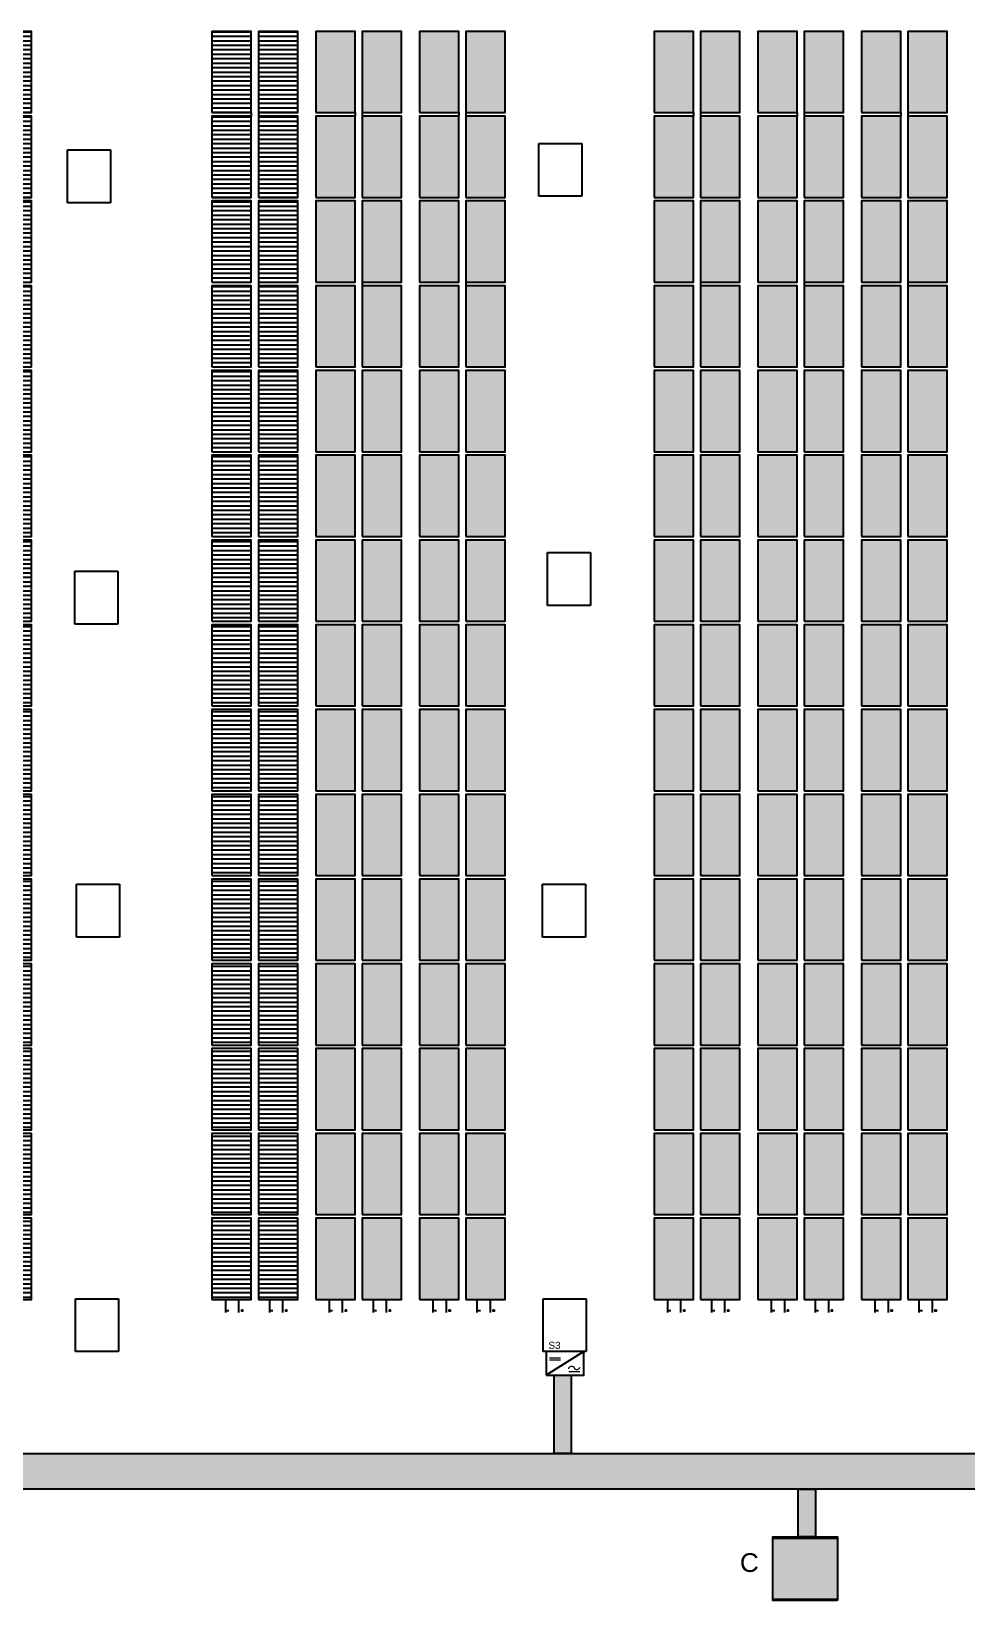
# Model space of a CAD drawing. Header units: inches. Extents: x 38 to 634, y 49 to 167.
# Drawn here: x 359.46 to 385.61, y 98.39 to 142.26 of the extents above; entities that cross this region are included whole.
import ezdxf

# ---------------------------------------------------------------- set-up
doc = ezdxf.new("R2010")
doc.units = ezdxf.units.IN
doc.header["$MEASUREMENT"] = 0
doc.layers.add('PDF2_Geometry', color=7, linetype='Continuous', true_color=0x2676ba)
doc.styles.get("Standard").update_dxf_attribs({"font": 'arial.ttf'})

msp = doc.modelspace()

# ---------------------------------------------------------------- hatches: boundary and pattern name
h = msp.add_hatch()
h.set_pattern_fill('LINE', color=2)
h.paths.add_polyline_path([(359.464, 142.261), (358.364, 142.261), (358.364, 139.991), (359.464, 139.991)])
h.paths.add_polyline_path([(359.464, 139.891), (358.364, 139.891), (358.364, 137.621), (359.464, 137.621)])
h.paths.add_polyline_path([(359.464, 137.521), (358.364, 137.521), (358.364, 135.251), (359.464, 135.251)])
h.paths.add_polyline_path([(359.464, 135.151), (358.364, 135.151), (358.364, 132.881), (359.464, 132.881)])
h.paths.add_polyline_path([(359.464, 132.781), (358.364, 132.781), (358.364, 130.511), (359.464, 130.511)])
h.paths.add_polyline_path([(359.464, 130.411), (358.364, 130.411), (358.364, 128.141), (359.464, 128.141)])
h.paths.add_polyline_path([(359.464, 128.041), (358.364, 128.041), (358.364, 125.771), (359.464, 125.771)])
h.paths.add_polyline_path([(359.464, 125.671), (358.364, 125.671), (358.364, 123.401), (359.464, 123.401)])
h.paths.add_polyline_path([(359.464, 123.301), (358.364, 123.301), (358.364, 121.031), (359.464, 121.031)])
h.paths.add_polyline_path([(359.464, 120.931), (358.364, 120.931), (358.364, 118.661), (359.464, 118.661)])
h.paths.add_polyline_path([(359.464, 118.561), (358.364, 118.561), (358.364, 116.291), (359.464, 116.291)])
h.paths.add_polyline_path([(359.464, 116.191), (358.364, 116.191), (358.364, 113.921), (359.464, 113.921)])
h.paths.add_polyline_path([(359.464, 113.821), (358.364, 113.821), (358.364, 111.551), (359.464, 111.551)])
h.paths.add_polyline_path([(359.464, 111.451), (358.364, 111.451), (358.364, 109.181), (359.464, 109.181)])
h.paths.add_polyline_path([(359.464, 109.081), (358.364, 109.081), (358.364, 106.811), (359.464, 106.811)])
at = {"true_color": 0xa953a0}
h = msp.add_hatch(dxfattribs=at)
h.set_pattern_fill('LINE', color=215)
h.paths.add_polyline_path([(365.613, 142.261), (364.513, 142.261), (364.513, 139.991), (365.613, 139.991)])
h.paths.add_polyline_path([(365.613, 139.891), (364.513, 139.891), (364.513, 137.621), (365.613, 137.621)])
h.paths.add_polyline_path([(365.613, 137.521), (364.513, 137.521), (364.513, 135.251), (365.613, 135.251)])
h.paths.add_polyline_path([(365.613, 135.151), (364.513, 135.151), (364.513, 132.881), (365.613, 132.881)])
h.paths.add_polyline_path([(365.613, 132.781), (364.513, 132.781), (364.513, 130.511), (365.613, 130.511)])
h.paths.add_polyline_path([(365.613, 130.411), (364.513, 130.411), (364.513, 128.141), (365.613, 128.141)])
h.paths.add_polyline_path([(365.613, 128.041), (364.513, 128.041), (364.513, 125.771), (365.613, 125.771)])
h.paths.add_polyline_path([(365.613, 125.671), (364.513, 125.671), (364.513, 123.401), (365.613, 123.401)])
h.paths.add_polyline_path([(365.613, 123.301), (364.513, 123.301), (364.513, 121.031), (365.613, 121.031)])
h.paths.add_polyline_path([(365.613, 120.931), (364.513, 120.931), (364.513, 118.661), (365.613, 118.661)])
h.paths.add_polyline_path([(365.613, 118.561), (364.513, 118.561), (364.513, 116.291), (365.613, 116.291)])
h.paths.add_polyline_path([(365.613, 116.191), (364.513, 116.191), (364.513, 113.921), (365.613, 113.921)])
h.paths.add_polyline_path([(365.613, 113.821), (364.513, 113.821), (364.513, 111.551), (365.613, 111.551)])
h.paths.add_polyline_path([(365.613, 111.451), (364.513, 111.451), (364.513, 109.181), (365.613, 109.181)])
h.paths.add_polyline_path([(365.613, 109.081), (364.513, 109.081), (364.513, 106.811), (365.613, 106.811)])
at = {"true_color": 0xf26722}
h = msp.add_hatch(dxfattribs=at)
h.set_pattern_fill('LINE', color=30)
h.paths.add_polyline_path([(366.913, 142.261), (365.813, 142.261), (365.813, 139.991), (366.913, 139.991)])
h.paths.add_polyline_path([(366.913, 139.891), (365.813, 139.891), (365.813, 137.621), (366.913, 137.621)])
h.paths.add_polyline_path([(366.913, 137.521), (365.813, 137.521), (365.813, 135.251), (366.913, 135.251)])
h.paths.add_polyline_path([(366.913, 135.151), (365.813, 135.151), (365.813, 132.881), (366.913, 132.881)])
h.paths.add_polyline_path([(366.913, 132.781), (365.813, 132.781), (365.813, 130.511), (366.913, 130.511)])
h.paths.add_polyline_path([(366.913, 130.411), (365.813, 130.411), (365.813, 128.141), (366.913, 128.141)])
h.paths.add_polyline_path([(366.913, 128.041), (365.813, 128.041), (365.813, 125.771), (366.913, 125.771)])
h.paths.add_polyline_path([(366.913, 125.671), (365.813, 125.671), (365.813, 123.401), (366.913, 123.401)])
h.paths.add_polyline_path([(366.913, 123.301), (365.813, 123.301), (365.813, 121.031), (366.913, 121.031)])
h.paths.add_polyline_path([(366.913, 120.931), (365.813, 120.931), (365.813, 118.661), (366.913, 118.661)])
h.paths.add_polyline_path([(366.913, 118.561), (365.813, 118.561), (365.813, 116.291), (366.913, 116.291)])
h.paths.add_polyline_path([(366.913, 116.191), (365.813, 116.191), (365.813, 113.921), (366.913, 113.921)])
h.paths.add_polyline_path([(366.913, 113.821), (365.813, 113.821), (365.813, 111.551), (366.913, 111.551)])
h.paths.add_polyline_path([(366.913, 111.451), (365.813, 111.451), (365.813, 109.181), (366.913, 109.181)])
h.paths.add_polyline_path([(366.913, 109.081), (365.813, 109.081), (365.813, 106.811), (366.913, 106.811)])
at = {"true_color": 0x997378}
h = msp.add_hatch(dxfattribs=at)
h.set_pattern_fill('INSUL', color=8)
h.paths.add_polyline_path([(368.513, 142.261), (367.413, 142.261), (367.413, 139.991), (368.513, 139.991)])
h.paths.add_polyline_path([(368.513, 139.891), (367.413, 139.891), (367.413, 137.621), (368.513, 137.621)])
h.paths.add_polyline_path([(368.513, 137.521), (367.413, 137.521), (367.413, 135.251), (368.513, 135.251)])
h.paths.add_polyline_path([(368.513, 135.151), (367.413, 135.151), (367.413, 132.881), (368.513, 132.881)])
h.paths.add_polyline_path([(368.513, 132.781), (367.413, 132.781), (367.413, 130.511), (368.513, 130.511)])
h.paths.add_polyline_path([(368.513, 130.411), (367.413, 130.411), (367.413, 128.141), (368.513, 128.141)])
h.paths.add_polyline_path([(368.513, 128.041), (367.413, 128.041), (367.413, 125.771), (368.513, 125.771)])
h.paths.add_polyline_path([(368.513, 125.671), (367.413, 125.671), (367.413, 123.401), (368.513, 123.401)])
h.paths.add_polyline_path([(368.513, 123.301), (367.413, 123.301), (367.413, 121.031), (368.513, 121.031)])
h.paths.add_polyline_path([(368.513, 120.931), (367.413, 120.931), (367.413, 118.661), (368.513, 118.661)])
h.paths.add_polyline_path([(368.513, 118.561), (367.413, 118.561), (367.413, 116.291), (368.513, 116.291)])
h.paths.add_polyline_path([(368.513, 116.191), (367.413, 116.191), (367.413, 113.921), (368.513, 113.921)])
h.paths.add_polyline_path([(368.513, 113.821), (367.413, 113.821), (367.413, 111.551), (368.513, 111.551)])
h.paths.add_polyline_path([(368.513, 111.451), (367.413, 111.451), (367.413, 109.181), (368.513, 109.181)])
h.paths.add_polyline_path([(368.513, 109.081), (367.413, 109.081), (367.413, 106.811), (368.513, 106.811)])
at = {"true_color": 0x95274d}
h = msp.add_hatch(dxfattribs=at)
h.set_pattern_fill('INSUL', color=247)
h.paths.add_polyline_path([(369.813, 142.261), (368.713, 142.261), (368.713, 139.991), (369.813, 139.991)])
h.paths.add_polyline_path([(369.813, 139.891), (368.713, 139.891), (368.713, 137.621), (369.813, 137.621)])
h.paths.add_polyline_path([(369.813, 137.521), (368.713, 137.521), (368.713, 135.251), (369.813, 135.251)])
h.paths.add_polyline_path([(369.813, 135.151), (368.713, 135.151), (368.713, 132.881), (369.813, 132.881)])
h.paths.add_polyline_path([(369.813, 132.781), (368.713, 132.781), (368.713, 130.511), (369.813, 130.511)])
h.paths.add_polyline_path([(369.813, 130.411), (368.713, 130.411), (368.713, 128.141), (369.813, 128.141)])
h.paths.add_polyline_path([(369.813, 128.041), (368.713, 128.041), (368.713, 125.771), (369.813, 125.771)])
h.paths.add_polyline_path([(369.813, 125.671), (368.713, 125.671), (368.713, 123.401), (369.813, 123.401)])
h.paths.add_polyline_path([(369.813, 123.301), (368.713, 123.301), (368.713, 121.031), (369.813, 121.031)])
h.paths.add_polyline_path([(369.813, 120.931), (368.713, 120.931), (368.713, 118.661), (369.813, 118.661)])
h.paths.add_polyline_path([(369.813, 118.561), (368.713, 118.561), (368.713, 116.291), (369.813, 116.291)])
h.paths.add_polyline_path([(369.813, 116.191), (368.713, 116.191), (368.713, 113.921), (369.813, 113.921)])
h.paths.add_polyline_path([(369.813, 113.821), (368.713, 113.821), (368.713, 111.551), (369.813, 111.551)])
h.paths.add_polyline_path([(369.813, 111.451), (368.713, 111.451), (368.713, 109.181), (369.813, 109.181)])
h.paths.add_polyline_path([(369.813, 109.081), (368.713, 109.081), (368.713, 106.811), (369.813, 106.811)])
at = {"true_color": 0xe7d2df}
h = msp.add_hatch(dxfattribs=at)
h.set_pattern_fill('INSUL', color=254)
h.paths.add_polyline_path([(371.413, 142.261), (370.313, 142.261), (370.313, 139.991), (371.413, 139.991)])
h.paths.add_polyline_path([(371.413, 139.891), (370.313, 139.891), (370.313, 137.621), (371.413, 137.621)])
h.paths.add_polyline_path([(371.413, 137.521), (370.313, 137.521), (370.313, 135.251), (371.413, 135.251)])
h.paths.add_polyline_path([(371.413, 135.151), (370.313, 135.151), (370.313, 132.881), (371.413, 132.881)])
h.paths.add_polyline_path([(371.413, 132.781), (370.313, 132.781), (370.313, 130.511), (371.413, 130.511)])
h.paths.add_polyline_path([(371.413, 130.411), (370.313, 130.411), (370.313, 128.141), (371.413, 128.141)])
h.paths.add_polyline_path([(371.413, 128.041), (370.313, 128.041), (370.313, 125.771), (371.413, 125.771)])
h.paths.add_polyline_path([(371.413, 125.671), (370.313, 125.671), (370.313, 123.401), (371.413, 123.401)])
h.paths.add_polyline_path([(371.413, 123.301), (370.313, 123.301), (370.313, 121.031), (371.413, 121.031)])
h.paths.add_polyline_path([(371.413, 120.931), (370.313, 120.931), (370.313, 118.661), (371.413, 118.661)])
h.paths.add_polyline_path([(371.413, 118.561), (370.313, 118.561), (370.313, 116.291), (371.413, 116.291)])
h.paths.add_polyline_path([(371.413, 116.191), (370.313, 116.191), (370.313, 113.921), (371.413, 113.921)])
h.paths.add_polyline_path([(371.413, 113.821), (370.313, 113.821), (370.313, 111.551), (371.413, 111.551)])
h.paths.add_polyline_path([(371.413, 111.451), (370.313, 111.451), (370.313, 109.181), (371.413, 109.181)])
h.paths.add_polyline_path([(371.413, 109.081), (370.313, 109.081), (370.313, 106.811), (371.413, 106.811)])
at = {"true_color": 0x854893}
h = msp.add_hatch(dxfattribs=at)
h.set_pattern_fill('INSUL', color=205)
h.paths.add_polyline_path([(372.713, 142.261), (371.613, 142.261), (371.613, 139.991), (372.713, 139.991)])
h.paths.add_polyline_path([(372.713, 139.891), (371.613, 139.891), (371.613, 137.621), (372.713, 137.621)])
h.paths.add_polyline_path([(372.713, 137.521), (371.613, 137.521), (371.613, 135.251), (372.713, 135.251)])
h.paths.add_polyline_path([(372.713, 135.151), (371.613, 135.151), (371.613, 132.881), (372.713, 132.881)])
h.paths.add_polyline_path([(372.713, 132.781), (371.613, 132.781), (371.613, 130.511), (372.713, 130.511)])
h.paths.add_polyline_path([(372.713, 130.411), (371.613, 130.411), (371.613, 128.141), (372.713, 128.141)])
h.paths.add_polyline_path([(372.713, 128.041), (371.613, 128.041), (371.613, 125.771), (372.713, 125.771)])
h.paths.add_polyline_path([(372.713, 125.671), (371.613, 125.671), (371.613, 123.401), (372.713, 123.401)])
h.paths.add_polyline_path([(372.713, 123.301), (371.613, 123.301), (371.613, 121.031), (372.713, 121.031)])
h.paths.add_polyline_path([(372.713, 120.931), (371.613, 120.931), (371.613, 118.661), (372.713, 118.661)])
h.paths.add_polyline_path([(372.713, 118.561), (371.613, 118.561), (371.613, 116.291), (372.713, 116.291)])
h.paths.add_polyline_path([(372.713, 116.191), (371.613, 116.191), (371.613, 113.921), (372.713, 113.921)])
h.paths.add_polyline_path([(372.713, 113.821), (371.613, 113.821), (371.613, 111.551), (372.713, 111.551)])
h.paths.add_polyline_path([(372.713, 111.451), (371.613, 111.451), (371.613, 109.181), (372.713, 109.181)])
h.paths.add_polyline_path([(372.713, 109.081), (371.613, 109.081), (371.613, 106.811), (372.713, 106.811)])
at = {"true_color": 0x22346e}
h = msp.add_hatch(dxfattribs=at)
h.set_pattern_fill('INSUL', color=159)
h.paths.add_polyline_path([(377.971, 142.261), (376.871, 142.261), (376.871, 139.991), (377.971, 139.991)])
h.paths.add_polyline_path([(377.971, 139.891), (376.871, 139.891), (376.871, 137.621), (377.971, 137.621)])
h.paths.add_polyline_path([(377.971, 137.521), (376.871, 137.521), (376.871, 135.251), (377.971, 135.251)])
h.paths.add_polyline_path([(377.971, 135.151), (376.871, 135.151), (376.871, 132.881), (377.971, 132.881)])
h.paths.add_polyline_path([(377.971, 132.781), (376.871, 132.781), (376.871, 130.511), (377.971, 130.511)])
h.paths.add_polyline_path([(377.971, 130.411), (376.871, 130.411), (376.871, 128.141), (377.971, 128.141)])
h.paths.add_polyline_path([(377.971, 128.041), (376.871, 128.041), (376.871, 125.771), (377.971, 125.771)])
h.paths.add_polyline_path([(377.971, 125.671), (376.871, 125.671), (376.871, 123.401), (377.971, 123.401)])
h.paths.add_polyline_path([(377.971, 123.301), (376.871, 123.301), (376.871, 121.031), (377.971, 121.031)])
h.paths.add_polyline_path([(377.971, 120.931), (376.871, 120.931), (376.871, 118.661), (377.971, 118.661)])
h.paths.add_polyline_path([(377.971, 118.561), (376.871, 118.561), (376.871, 116.291), (377.971, 116.291)])
h.paths.add_polyline_path([(377.971, 116.191), (376.871, 116.191), (376.871, 113.921), (377.971, 113.921)])
h.paths.add_polyline_path([(377.971, 113.821), (376.871, 113.821), (376.871, 111.551), (377.971, 111.551)])
h.paths.add_polyline_path([(377.971, 111.451), (376.871, 111.451), (376.871, 109.181), (377.971, 109.181)])
h.paths.add_polyline_path([(377.971, 109.081), (376.871, 109.081), (376.871, 106.811), (377.971, 106.811)])
h = msp.add_hatch()
h.set_pattern_fill('INSUL', color=4)
h.paths.add_polyline_path([(379.271, 142.261), (378.171, 142.261), (378.171, 139.991), (379.271, 139.991)])
h.paths.add_polyline_path([(379.271, 139.891), (378.171, 139.891), (378.171, 137.621), (379.271, 137.621)])
h.paths.add_polyline_path([(379.271, 137.521), (378.171, 137.521), (378.171, 135.251), (379.271, 135.251)])
h.paths.add_polyline_path([(379.271, 132.781), (378.171, 132.781), (378.171, 130.511), (379.271, 130.511)])
h.paths.add_polyline_path([(379.271, 135.151), (378.171, 135.151), (378.171, 132.881), (379.271, 132.881)])
h.paths.add_polyline_path([(379.271, 130.411), (378.171, 130.411), (378.171, 128.141), (379.271, 128.141)])
h.paths.add_polyline_path([(379.271, 128.041), (378.171, 128.041), (378.171, 125.771), (379.271, 125.771)])
h.paths.add_polyline_path([(379.271, 125.671), (378.171, 125.671), (378.171, 123.401), (379.271, 123.401)])
h.paths.add_polyline_path([(379.271, 123.301), (378.171, 123.301), (378.171, 121.031), (379.271, 121.031)])
h.paths.add_polyline_path([(379.271, 120.931), (378.171, 120.931), (378.171, 118.661), (379.271, 118.661)])
h.paths.add_polyline_path([(379.271, 118.561), (378.171, 118.561), (378.171, 116.291), (379.271, 116.291)])
h.paths.add_polyline_path([(379.271, 116.191), (378.171, 116.191), (378.171, 113.921), (379.271, 113.921)])
h.paths.add_polyline_path([(379.271, 113.821), (378.171, 113.821), (378.171, 111.551), (379.271, 111.551)])
h.paths.add_polyline_path([(379.271, 111.451), (378.171, 111.451), (378.171, 109.181), (379.271, 109.181)])
h.paths.add_polyline_path([(379.271, 109.081), (378.171, 109.081), (378.171, 106.811), (379.271, 106.811)])
at = {"true_color": 0x3fa294}
h = msp.add_hatch(dxfattribs=at)
h.set_pattern_fill('INSUL', color=135)
h.paths.add_polyline_path([(380.871, 142.261), (379.771, 142.261), (379.771, 139.991), (380.871, 139.991)])
h.paths.add_polyline_path([(380.871, 139.891), (379.771, 139.891), (379.771, 137.621), (380.871, 137.621)])
h.paths.add_polyline_path([(380.871, 137.521), (379.771, 137.521), (379.771, 135.251), (380.871, 135.251)])
h.paths.add_polyline_path([(380.871, 135.151), (379.771, 135.151), (379.771, 132.881), (380.871, 132.881)])
h.paths.add_polyline_path([(380.871, 132.781), (379.771, 132.781), (379.771, 130.511), (380.871, 130.511)])
h.paths.add_polyline_path([(380.871, 130.411), (379.771, 130.411), (379.771, 128.141), (380.871, 128.141)])
h.paths.add_polyline_path([(380.871, 128.041), (379.771, 128.041), (379.771, 125.771), (380.871, 125.771)])
h.paths.add_polyline_path([(380.871, 125.671), (379.771, 125.671), (379.771, 123.401), (380.871, 123.401)])
h.paths.add_polyline_path([(380.871, 123.301), (379.771, 123.301), (379.771, 121.031), (380.871, 121.031)])
h.paths.add_polyline_path([(380.871, 120.931), (379.771, 120.931), (379.771, 118.661), (380.871, 118.661)])
h.paths.add_polyline_path([(380.871, 118.561), (379.771, 118.561), (379.771, 116.291), (380.871, 116.291)])
h.paths.add_polyline_path([(380.871, 116.191), (379.771, 116.191), (379.771, 113.921), (380.871, 113.921)])
h.paths.add_polyline_path([(380.871, 113.821), (379.771, 113.821), (379.771, 111.551), (380.871, 111.551)])
h.paths.add_polyline_path([(380.871, 111.451), (379.771, 111.451), (379.771, 109.181), (380.871, 109.181)])
h.paths.add_polyline_path([(380.871, 109.081), (379.771, 109.081), (379.771, 106.811), (380.871, 106.811)])
at = {"true_color": 0x16666f}
h = msp.add_hatch(dxfattribs=at)
h.set_pattern_fill('INSUL', color=146)
h.paths.add_polyline_path([(382.171, 142.261), (381.071, 142.261), (381.071, 139.991), (382.171, 139.991)])
h.paths.add_polyline_path([(382.171, 139.891), (381.071, 139.891), (381.071, 137.621), (382.171, 137.621)])
h.paths.add_polyline_path([(382.171, 137.521), (381.071, 137.521), (381.071, 135.251), (382.171, 135.251)])
h.paths.add_polyline_path([(382.171, 135.151), (381.071, 135.151), (381.071, 132.881), (382.171, 132.881)])
h.paths.add_polyline_path([(382.171, 132.781), (381.071, 132.781), (381.071, 130.511), (382.171, 130.511)])
h.paths.add_polyline_path([(382.171, 130.411), (381.071, 130.411), (381.071, 128.141), (382.171, 128.141)])
h.paths.add_polyline_path([(382.171, 128.041), (381.071, 128.041), (381.071, 125.771), (382.171, 125.771)])
h.paths.add_polyline_path([(382.171, 125.671), (381.071, 125.671), (381.071, 123.401), (382.171, 123.401)])
h.paths.add_polyline_path([(382.171, 123.301), (381.071, 123.301), (381.071, 121.031), (382.171, 121.031)])
h.paths.add_polyline_path([(382.171, 120.931), (381.071, 120.931), (381.071, 118.661), (382.171, 118.661)])
h.paths.add_polyline_path([(382.171, 118.561), (381.071, 118.561), (381.071, 116.291), (382.171, 116.291)])
h.paths.add_polyline_path([(382.171, 116.191), (381.071, 116.191), (381.071, 113.921), (382.171, 113.921)])
h.paths.add_polyline_path([(382.171, 113.821), (381.071, 113.821), (381.071, 111.551), (382.171, 111.551)])
h.paths.add_polyline_path([(382.171, 111.451), (381.071, 111.451), (381.071, 109.181), (382.171, 109.181)])
h.paths.add_polyline_path([(382.171, 109.081), (381.071, 109.081), (381.071, 106.811), (382.171, 106.811)])
at = {"true_color": 0xe4e597}
h = msp.add_hatch(dxfattribs=at)
h.set_pattern_fill('INSUL', color=61)
h.paths.add_polyline_path([(383.771, 142.261), (382.671, 142.261), (382.671, 139.991), (383.771, 139.991)])
h.paths.add_polyline_path([(383.771, 139.891), (382.671, 139.891), (382.671, 137.621), (383.771, 137.621)])
h.paths.add_polyline_path([(383.771, 137.521), (382.671, 137.521), (382.671, 135.251), (383.771, 135.251)])
h.paths.add_polyline_path([(383.771, 135.151), (382.671, 135.151), (382.671, 132.881), (383.771, 132.881)])
h.paths.add_polyline_path([(383.771, 132.781), (382.671, 132.781), (382.671, 130.511), (383.771, 130.511)])
h.paths.add_polyline_path([(383.771, 130.411), (382.671, 130.411), (382.671, 128.141), (383.771, 128.141)])
h.paths.add_polyline_path([(383.771, 128.041), (382.671, 128.041), (382.671, 125.771), (383.771, 125.771)])
h.paths.add_polyline_path([(383.771, 125.671), (382.671, 125.671), (382.671, 123.401), (383.771, 123.401)])
h.paths.add_polyline_path([(383.771, 123.301), (382.671, 123.301), (382.671, 121.031), (383.771, 121.031)])
h.paths.add_polyline_path([(383.771, 120.931), (382.671, 120.931), (382.671, 118.661), (383.771, 118.661)])
h.paths.add_polyline_path([(383.771, 118.561), (382.671, 118.561), (382.671, 116.291), (383.771, 116.291)])
h.paths.add_polyline_path([(383.771, 116.191), (382.671, 116.191), (382.671, 113.921), (383.771, 113.921)])
h.paths.add_polyline_path([(383.771, 113.821), (382.671, 113.821), (382.671, 111.551), (383.771, 111.551)])
h.paths.add_polyline_path([(383.771, 111.451), (382.671, 111.451), (382.671, 109.181), (383.771, 109.181)])
h.paths.add_polyline_path([(383.771, 109.081), (382.671, 109.081), (382.671, 106.811), (383.771, 106.811)])
at = {"true_color": 0xd0d741}
h = msp.add_hatch(dxfattribs=at)
h.set_pattern_fill('INSUL', color=53)
h.paths.add_polyline_path([(385.071, 142.261), (383.971, 142.261), (383.971, 139.991), (385.071, 139.991)])
h.paths.add_polyline_path([(385.071, 139.891), (383.971, 139.891), (383.971, 137.621), (385.071, 137.621)])
h.paths.add_polyline_path([(385.071, 137.521), (383.971, 137.521), (383.971, 135.251), (385.071, 135.251)])
h.paths.add_polyline_path([(385.071, 135.151), (383.971, 135.151), (383.971, 132.881), (385.071, 132.881)])
h.paths.add_polyline_path([(385.071, 132.781), (383.971, 132.781), (383.971, 130.511), (385.071, 130.511)])
h.paths.add_polyline_path([(385.071, 130.411), (383.971, 130.411), (383.971, 128.141), (385.071, 128.141)])
h.paths.add_polyline_path([(385.071, 128.041), (383.971, 128.041), (383.971, 125.771), (385.071, 125.771)])
h.paths.add_polyline_path([(385.071, 125.671), (383.971, 125.671), (383.971, 123.401), (385.071, 123.401)])
h.paths.add_polyline_path([(385.071, 123.301), (383.971, 123.301), (383.971, 121.031), (385.071, 121.031)])
h.paths.add_polyline_path([(385.071, 120.931), (383.971, 120.931), (383.971, 118.661), (385.071, 118.661)])
h.paths.add_polyline_path([(385.071, 118.561), (383.971, 118.561), (383.971, 116.291), (385.071, 116.291)])
h.paths.add_polyline_path([(385.071, 116.191), (383.971, 116.191), (383.971, 113.921), (385.071, 113.921)])
h.paths.add_polyline_path([(385.071, 113.821), (383.971, 113.821), (383.971, 111.551), (385.071, 111.551)])
h.paths.add_polyline_path([(385.071, 111.451), (383.971, 111.451), (383.971, 109.181), (385.071, 109.181)])
h.paths.add_polyline_path([(385.071, 109.081), (383.971, 109.081), (383.971, 106.811), (385.071, 106.811)])
h = msp.add_hatch(color=8)
h.dxf.hatch_style = 1
h.paths.add_polyline_path([(374.559, 104.69), (374.079, 104.69), (374.079, 102.499), (374.559, 102.499)])
h = msp.add_hatch(color=8)
h.dxf.hatch_style = 1
h.paths.add_polyline_path([(296.536, 102.393), (261.122, 102.333), (261.122, 101.342), (296.536, 101.402)])
h.paths.add_polyline_path([(445.535, 102.499), (299.139, 102.499), (299.139, 101.508), (445.535, 101.508)])
h = msp.add_hatch(color=8)
h.dxf.hatch_style = 1
h.paths.add_polyline_path([(380.902, 100.172), (381.381, 100.172), (381.381, 101.536), (380.902, 101.536)])
h = msp.add_hatch(color=1)
h.dxf.hatch_style = 1
h.paths.add_polyline_path([(380.902, 100.138), (381.381, 100.138), (381.381, 101.502), (380.902, 101.502)])
h = msp.add_hatch(color=1)
h.dxf.hatch_style = 1
h.paths.add_polyline_path([(380.191, 100.171), (380.191, 98.424), (382.003, 98.424), (382.003, 100.171)])
h = msp.add_hatch(color=3)
h.dxf.hatch_style = 1
h.paths.add_polyline_path([(380.191, 100.137), (380.191, 98.39), (382.003, 98.39), (382.003, 100.137)])

# ---------------------------------------------------------------- linework, layer by layer
for p, q in [((365.613, 139.991), (365.613, 139.891)), ((365.813, 139.991), (365.813, 139.891)), ((368.513, 139.991), (368.513, 139.891)), ((368.713, 139.991), (368.713, 139.891)), ((371.413, 139.991), (371.413, 139.891)), ((371.613, 139.991), (371.613, 139.891)), ((377.971, 139.991), (377.971, 139.891)), ((378.171, 139.991), (378.171, 139.891)), ((380.871, 139.991), (380.871, 139.891)), ((381.071, 139.991), (381.071, 139.891)), ((383.771, 139.991), (383.771, 139.891)), ((383.971, 139.991), (383.971, 139.891)), ((373.65, 139.131), (374.85, 139.131)), ((373.65, 137.651), (373.65, 139.131)), ((374.85, 139.131), (374.85, 138.851)), ((360.473, 138.952), (361.673, 138.952)), ((360.473, 137.471), (360.473, 138.952)), ((361.673, 138.952), (361.673, 138.671)), ((361.673, 138.671), (361.673, 138.671)), ((361.673, 138.671), (361.673, 137.471)), ((374.85, 138.851), (374.85, 138.851)), ((374.85, 138.851), (374.85, 137.651)), ((361.673, 137.471), (360.473, 137.471)), ((374.85, 137.651), (373.65, 137.651)), ((365.813, 135.251), (365.813, 135.151)), ((368.713, 135.251), (368.713, 135.151)), ((371.613, 135.251), (371.613, 135.151)), ((378.171, 135.251), (378.171, 135.151)), ((381.071, 135.251), (381.071, 135.151)), ((383.971, 135.251), (383.971, 135.151)), ((373.892, 127.695), (375.092, 127.695)), ((373.892, 126.215), (373.892, 127.695)), ((375.092, 127.695), (375.092, 127.415)), ((375.092, 127.415), (375.092, 127.415)), ((375.092, 127.415), (375.092, 126.215)), ((360.68, 127.172), (361.88, 127.172)), ((360.68, 125.692), (360.68, 127.172)), ((361.88, 127.172), (361.88, 126.892)), ((361.88, 126.892), (361.88, 126.892)), ((361.88, 126.892), (361.88, 125.692)), ((375.092, 126.215), (373.892, 126.215)), ((361.88, 125.692), (360.68, 125.692)), ((360.728, 118.419), (361.928, 118.419)), ((360.728, 116.939), (360.728, 118.419)), ((361.928, 118.419), (361.928, 118.139)), ((361.928, 118.139), (361.928, 118.139)), ((361.928, 118.139), (361.928, 116.939)), ((373.758, 118.419), (374.958, 118.419)), ((373.758, 116.939), (373.758, 118.419)), ((374.958, 118.419), (374.958, 118.139)), ((374.958, 118.139), (374.958, 118.139)), ((374.958, 118.139), (374.958, 116.939)), ((361.928, 116.939), (360.728, 116.939)), ((374.958, 116.939), (373.758, 116.939)), ((360.7, 106.83), (361.9, 106.83)), ((360.7, 105.35), (360.7, 106.83)), ((361.9, 106.83), (361.9, 106.55)), ((373.772, 106.83), (374.972, 106.83)), ((373.772, 105.35), (373.772, 106.83)), ((374.972, 106.83), (374.972, 106.55)), ((361.9, 106.55), (361.9, 106.55)), ((361.9, 106.55), (361.9, 105.35)), ((364.907, 106.502), (364.986, 106.502)), ((365.317, 106.502), (365.396, 106.502)), ((365.356, 106.542), (365.356, 106.462)), ((366.136, 106.502), (366.216, 106.502)), ((366.546, 106.502), (366.626, 106.502)), ((366.586, 106.542), (366.586, 106.462)), ((367.807, 106.502), (367.886, 106.502)), ((368.217, 106.502), (368.296, 106.502)), ((368.256, 106.542), (368.256, 106.462)), ((369.036, 106.502), (369.116, 106.502)), ((369.446, 106.502), (369.526, 106.502)), ((369.486, 106.542), (369.486, 106.462)), ((370.707, 106.502), (370.786, 106.502)), ((371.117, 106.502), (371.196, 106.502)), ((371.156, 106.542), (371.156, 106.462)), ((371.936, 106.502), (372.016, 106.502)), ((372.346, 106.502), (372.426, 106.502)), ((372.386, 106.542), (372.386, 106.462)), ((374.972, 106.55), (374.972, 106.55)), ((374.972, 106.55), (374.972, 105.35)), ((377.264, 106.502), (377.344, 106.502)), ((377.674, 106.502), (377.754, 106.502)), ((377.714, 106.542), (377.714, 106.462)), ((378.494, 106.502), (378.574, 106.502)), ((378.904, 106.502), (378.984, 106.502)), ((378.944, 106.542), (378.944, 106.462)), ((380.164, 106.502), (380.244, 106.502)), ((380.574, 106.502), (380.654, 106.502)), ((380.614, 106.542), (380.614, 106.462)), ((381.394, 106.502), (381.474, 106.502)), ((381.804, 106.502), (381.884, 106.502)), ((381.844, 106.542), (381.844, 106.462)), ((383.064, 106.502), (383.144, 106.502)), ((383.474, 106.502), (383.554, 106.502)), ((383.514, 106.542), (383.514, 106.462)), ((384.294, 106.502), (384.374, 106.502)), ((384.704, 106.502), (384.784, 106.502)), ((384.744, 106.542), (384.744, 106.462)), ((361.9, 105.35), (360.7, 105.35)), ((374.972, 105.35), (373.772, 105.35)), ((374.907, 105.35), (373.857, 104.69))]:
    msp.add_line(p, q)
at = {"color": 1}
for p, q in [((364.899, 106.446), (364.899, 106.811)), ((366.129, 106.446), (366.129, 106.811)), ((367.799, 106.446), (367.799, 106.811)), ((369.029, 106.446), (369.029, 106.811)), ((370.699, 106.446), (370.699, 106.811)), ((371.929, 106.446), (371.929, 106.811)), ((377.257, 106.446), (377.257, 106.811)), ((378.487, 106.446), (378.487, 106.811)), ((380.157, 106.446), (380.157, 106.811)), ((381.387, 106.446), (381.387, 106.811)), ((383.057, 106.446), (383.057, 106.811)), ((384.287, 106.446), (384.287, 106.811))]:
    msp.add_line(p, q, dxfattribs=at)
at = {"color": 5}
for p, q in [((365.266, 106.446), (365.266, 106.811)), ((366.496, 106.446), (366.496, 106.811)), ((368.166, 106.446), (368.166, 106.811)), ((369.396, 106.446), (369.396, 106.811)), ((371.066, 106.446), (371.066, 106.811)), ((372.296, 106.446), (372.296, 106.811)), ((377.624, 106.446), (377.624, 106.811)), ((378.854, 106.446), (378.854, 106.811)), ((380.524, 106.446), (380.524, 106.811)), ((381.754, 106.446), (381.754, 106.811)), ((383.424, 106.446), (383.424, 106.811)), ((384.654, 106.446), (384.654, 106.811))]:
    msp.add_line(p, q, dxfattribs=at)
for points in [[(358.364, 139.991), (359.464, 139.991), (359.464, 142.261), (358.364, 142.261)], [(364.513, 139.991), (365.613, 139.991), (365.613, 142.261), (364.513, 142.261)], [(365.813, 139.991), (366.913, 139.991), (366.913, 142.261), (365.813, 142.261)], [(367.413, 139.991), (368.513, 139.991), (368.513, 142.261), (367.413, 142.261)], [(368.713, 139.991), (369.813, 139.991), (369.813, 142.261), (368.713, 142.261)], [(370.313, 139.991), (371.413, 139.991), (371.413, 142.261), (370.313, 142.261)], [(371.613, 139.991), (372.713, 139.991), (372.713, 142.261), (371.613, 142.261)], [(376.871, 139.991), (377.971, 139.991), (377.971, 142.261), (376.871, 142.261)], [(378.171, 139.991), (379.271, 139.991), (379.271, 142.261), (378.171, 142.261)], [(379.771, 139.991), (380.871, 139.991), (380.871, 142.261), (379.771, 142.261)], [(381.071, 139.991), (382.171, 139.991), (382.171, 142.261), (381.071, 142.261)], [(382.671, 139.991), (383.771, 139.991), (383.771, 142.261), (382.671, 142.261)], [(383.971, 139.991), (385.071, 139.991), (385.071, 142.261), (383.971, 142.261)], [(358.364, 137.621), (359.464, 137.621), (359.464, 139.891), (358.364, 139.891)], [(364.513, 137.621), (365.613, 137.621), (365.613, 139.891), (364.513, 139.891)], [(365.813, 137.621), (366.913, 137.621), (366.913, 139.891), (365.813, 139.891)], [(367.413, 137.621), (368.513, 137.621), (368.513, 139.891), (367.413, 139.891)], [(368.713, 137.621), (369.813, 137.621), (369.813, 139.891), (368.713, 139.891)], [(370.313, 137.621), (371.413, 137.621), (371.413, 139.891), (370.313, 139.891)], [(371.613, 137.621), (372.713, 137.621), (372.713, 139.891), (371.613, 139.891)], [(376.871, 137.621), (377.971, 137.621), (377.971, 139.891), (376.871, 139.891)], [(378.171, 137.621), (379.271, 137.621), (379.271, 139.891), (378.171, 139.891)], [(379.771, 137.621), (380.871, 137.621), (380.871, 139.891), (379.771, 139.891)], [(381.071, 137.621), (382.171, 137.621), (382.171, 139.891), (381.071, 139.891)], [(382.671, 137.621), (383.771, 137.621), (383.771, 139.891), (382.671, 139.891)], [(383.971, 137.621), (385.071, 137.621), (385.071, 139.891), (383.971, 139.891)], [(358.364, 135.251), (359.464, 135.251), (359.464, 137.521), (358.364, 137.521)], [(364.513, 135.251), (365.613, 135.251), (365.613, 137.521), (364.513, 137.521)], [(365.813, 135.251), (366.913, 135.251), (366.913, 137.521), (365.813, 137.521)], [(367.413, 135.251), (368.513, 135.251), (368.513, 137.521), (367.413, 137.521)], [(368.713, 135.251), (369.813, 135.251), (369.813, 137.521), (368.713, 137.521)], [(370.313, 135.251), (371.413, 135.251), (371.413, 137.521), (370.313, 137.521)], [(371.613, 135.251), (372.713, 135.251), (372.713, 137.521), (371.613, 137.521)], [(376.871, 135.251), (377.971, 135.251), (377.971, 137.521), (376.871, 137.521)], [(378.171, 135.251), (379.271, 135.251), (379.271, 137.521), (378.171, 137.521)], [(379.771, 135.251), (380.871, 135.251), (380.871, 137.521), (379.771, 137.521)], [(381.071, 135.251), (382.171, 135.251), (382.171, 137.521), (381.071, 137.521)], [(382.671, 135.251), (383.771, 135.251), (383.771, 137.521), (382.671, 137.521)], [(383.971, 135.251), (385.071, 135.251), (385.071, 137.521), (383.971, 137.521)], [(358.364, 132.881), (359.464, 132.881), (359.464, 135.151), (358.364, 135.151)], [(364.513, 132.881), (365.613, 132.881), (365.613, 135.151), (364.513, 135.151)], [(365.813, 132.881), (366.913, 132.881), (366.913, 135.151), (365.813, 135.151)], [(367.413, 132.881), (368.513, 132.881), (368.513, 135.151), (367.413, 135.151)], [(368.713, 132.881), (369.813, 132.881), (369.813, 135.151), (368.713, 135.151)], [(370.313, 132.881), (371.413, 132.881), (371.413, 135.151), (370.313, 135.151)], [(371.613, 132.881), (372.713, 132.881), (372.713, 135.151), (371.613, 135.151)], [(376.871, 132.881), (377.971, 132.881), (377.971, 135.151), (376.871, 135.151)], [(378.171, 132.881), (379.271, 132.881), (379.271, 135.151), (378.171, 135.151)], [(379.771, 132.881), (380.871, 132.881), (380.871, 135.151), (379.771, 135.151)], [(381.071, 132.881), (382.171, 132.881), (382.171, 135.151), (381.071, 135.151)], [(382.671, 132.881), (383.771, 132.881), (383.771, 135.151), (382.671, 135.151)], [(383.971, 132.881), (385.071, 132.881), (385.071, 135.151), (383.971, 135.151)], [(358.364, 130.511), (359.464, 130.511), (359.464, 132.781), (358.364, 132.781)], [(364.513, 130.511), (365.613, 130.511), (365.613, 132.781), (364.513, 132.781)], [(365.813, 130.511), (366.913, 130.511), (366.913, 132.781), (365.813, 132.781)], [(367.413, 130.511), (368.513, 130.511), (368.513, 132.781), (367.413, 132.781)], [(368.713, 130.511), (369.813, 130.511), (369.813, 132.781), (368.713, 132.781)], [(370.313, 130.511), (371.413, 130.511), (371.413, 132.781), (370.313, 132.781)], [(371.613, 130.511), (372.713, 130.511), (372.713, 132.781), (371.613, 132.781)], [(376.871, 130.511), (377.971, 130.511), (377.971, 132.781), (376.871, 132.781)], [(378.171, 130.511), (379.271, 130.511), (379.271, 132.781), (378.171, 132.781)], [(379.771, 130.511), (380.871, 130.511), (380.871, 132.781), (379.771, 132.781)], [(381.071, 130.511), (382.171, 130.511), (382.171, 132.781), (381.071, 132.781)], [(382.671, 130.511), (383.771, 130.511), (383.771, 132.781), (382.671, 132.781)], [(383.971, 130.511), (385.071, 130.511), (385.071, 132.781), (383.971, 132.781)], [(358.364, 128.141), (359.464, 128.141), (359.464, 130.411), (358.364, 130.411)], [(364.513, 128.141), (365.613, 128.141), (365.613, 130.411), (364.513, 130.411)], [(365.813, 128.141), (366.913, 128.141), (366.913, 130.411), (365.813, 130.411)], [(367.413, 128.141), (368.513, 128.141), (368.513, 130.411), (367.413, 130.411)], [(368.713, 128.141), (369.813, 128.141), (369.813, 130.411), (368.713, 130.411)], [(370.313, 128.141), (371.413, 128.141), (371.413, 130.411), (370.313, 130.411)], [(371.613, 128.141), (372.713, 128.141), (372.713, 130.411), (371.613, 130.411)], [(376.871, 128.141), (377.971, 128.141), (377.971, 130.411), (376.871, 130.411)], [(378.171, 128.141), (379.271, 128.141), (379.271, 130.411), (378.171, 130.411)], [(379.771, 128.141), (380.871, 128.141), (380.871, 130.411), (379.771, 130.411)], [(381.071, 128.141), (382.171, 128.141), (382.171, 130.411), (381.071, 130.411)], [(382.671, 128.141), (383.771, 128.141), (383.771, 130.411), (382.671, 130.411)], [(383.971, 128.141), (385.071, 128.141), (385.071, 130.411), (383.971, 130.411)], [(358.364, 125.771), (359.464, 125.771), (359.464, 128.041), (358.364, 128.041)], [(364.513, 125.771), (365.613, 125.771), (365.613, 128.041), (364.513, 128.041)], [(365.813, 125.771), (366.913, 125.771), (366.913, 128.041), (365.813, 128.041)], [(367.413, 125.771), (368.513, 125.771), (368.513, 128.041), (367.413, 128.041)], [(368.713, 125.771), (369.813, 125.771), (369.813, 128.041), (368.713, 128.041)], [(370.313, 125.771), (371.413, 125.771), (371.413, 128.041), (370.313, 128.041)], [(371.613, 125.771), (372.713, 125.771), (372.713, 128.041), (371.613, 128.041)], [(376.871, 125.771), (377.971, 125.771), (377.971, 128.041), (376.871, 128.041)], [(378.171, 125.771), (379.271, 125.771), (379.271, 128.041), (378.171, 128.041)], [(379.771, 125.771), (380.871, 125.771), (380.871, 128.041), (379.771, 128.041)], [(381.071, 125.771), (382.171, 125.771), (382.171, 128.041), (381.071, 128.041)], [(382.671, 125.771), (383.771, 125.771), (383.771, 128.041), (382.671, 128.041)], [(383.971, 125.771), (385.071, 125.771), (385.071, 128.041), (383.971, 128.041)], [(358.364, 123.401), (359.464, 123.401), (359.464, 125.671), (358.364, 125.671)], [(364.513, 123.401), (365.613, 123.401), (365.613, 125.671), (364.513, 125.671)], [(365.813, 123.401), (366.913, 123.401), (366.913, 125.671), (365.813, 125.671)], [(367.413, 123.401), (368.513, 123.401), (368.513, 125.671), (367.413, 125.671)], [(368.713, 123.401), (369.813, 123.401), (369.813, 125.671), (368.713, 125.671)], [(370.313, 123.401), (371.413, 123.401), (371.413, 125.671), (370.313, 125.671)], [(371.613, 123.401), (372.713, 123.401), (372.713, 125.671), (371.613, 125.671)], [(376.871, 123.401), (377.971, 123.401), (377.971, 125.671), (376.871, 125.671)], [(378.171, 123.401), (379.271, 123.401), (379.271, 125.671), (378.171, 125.671)], [(379.771, 123.401), (380.871, 123.401), (380.871, 125.671), (379.771, 125.671)], [(381.071, 123.401), (382.171, 123.401), (382.171, 125.671), (381.071, 125.671)], [(382.671, 123.401), (383.771, 123.401), (383.771, 125.671), (382.671, 125.671)], [(383.971, 123.401), (385.071, 123.401), (385.071, 125.671), (383.971, 125.671)], [(358.364, 121.031), (359.464, 121.031), (359.464, 123.301), (358.364, 123.301)], [(364.513, 121.031), (365.613, 121.031), (365.613, 123.301), (364.513, 123.301)], [(365.813, 121.031), (366.913, 121.031), (366.913, 123.301), (365.813, 123.301)], [(367.413, 121.031), (368.513, 121.031), (368.513, 123.301), (367.413, 123.301)], [(368.713, 121.031), (369.813, 121.031), (369.813, 123.301), (368.713, 123.301)], [(370.313, 121.031), (371.413, 121.031), (371.413, 123.301), (370.313, 123.301)], [(371.613, 121.031), (372.713, 121.031), (372.713, 123.301), (371.613, 123.301)], [(376.871, 121.031), (377.971, 121.031), (377.971, 123.301), (376.871, 123.301)], [(378.171, 121.031), (379.271, 121.031), (379.271, 123.301), (378.171, 123.301)], [(379.771, 121.031), (380.871, 121.031), (380.871, 123.301), (379.771, 123.301)], [(381.071, 121.031), (382.171, 121.031), (382.171, 123.301), (381.071, 123.301)], [(382.671, 121.031), (383.771, 121.031), (383.771, 123.301), (382.671, 123.301)], [(383.971, 121.031), (385.071, 121.031), (385.071, 123.301), (383.971, 123.301)], [(358.364, 118.661), (359.464, 118.661), (359.464, 120.931), (358.364, 120.931)], [(364.513, 118.661), (365.613, 118.661), (365.613, 120.931), (364.513, 120.931)], [(365.813, 118.661), (366.913, 118.661), (366.913, 120.931), (365.813, 120.931)], [(367.413, 118.661), (368.513, 118.661), (368.513, 120.931), (367.413, 120.931)], [(368.713, 118.661), (369.813, 118.661), (369.813, 120.931), (368.713, 120.931)], [(370.313, 118.661), (371.413, 118.661), (371.413, 120.931), (370.313, 120.931)], [(371.613, 118.661), (372.713, 118.661), (372.713, 120.931), (371.613, 120.931)], [(376.871, 118.661), (377.971, 118.661), (377.971, 120.931), (376.871, 120.931)], [(378.171, 118.661), (379.271, 118.661), (379.271, 120.931), (378.171, 120.931)], [(379.771, 118.661), (380.871, 118.661), (380.871, 120.931), (379.771, 120.931)], [(381.071, 118.661), (382.171, 118.661), (382.171, 120.931), (381.071, 120.931)], [(382.671, 118.661), (383.771, 118.661), (383.771, 120.931), (382.671, 120.931)], [(383.971, 118.661), (385.071, 118.661), (385.071, 120.931), (383.971, 120.931)], [(358.364, 116.291), (359.464, 116.291), (359.464, 118.561), (358.364, 118.561)], [(364.513, 116.291), (365.613, 116.291), (365.613, 118.561), (364.513, 118.561)], [(365.813, 116.291), (366.913, 116.291), (366.913, 118.561), (365.813, 118.561)], [(367.413, 116.291), (368.513, 116.291), (368.513, 118.561), (367.413, 118.561)], [(368.713, 116.291), (369.813, 116.291), (369.813, 118.561), (368.713, 118.561)], [(370.313, 116.291), (371.413, 116.291), (371.413, 118.561), (370.313, 118.561)], [(371.613, 116.291), (372.713, 116.291), (372.713, 118.561), (371.613, 118.561)], [(376.871, 116.291), (377.971, 116.291), (377.971, 118.561), (376.871, 118.561)], [(378.171, 116.291), (379.271, 116.291), (379.271, 118.561), (378.171, 118.561)], [(379.771, 116.291), (380.871, 116.291), (380.871, 118.561), (379.771, 118.561)], [(381.071, 116.291), (382.171, 116.291), (382.171, 118.561), (381.071, 118.561)], [(382.671, 116.291), (383.771, 116.291), (383.771, 118.561), (382.671, 118.561)], [(383.971, 116.291), (385.071, 116.291), (385.071, 118.561), (383.971, 118.561)], [(358.364, 113.921), (359.464, 113.921), (359.464, 116.191), (358.364, 116.191)], [(364.513, 113.921), (365.613, 113.921), (365.613, 116.191), (364.513, 116.191)], [(365.813, 113.921), (366.913, 113.921), (366.913, 116.191), (365.813, 116.191)], [(367.413, 113.921), (368.513, 113.921), (368.513, 116.191), (367.413, 116.191)], [(368.713, 113.921), (369.813, 113.921), (369.813, 116.191), (368.713, 116.191)], [(370.313, 113.921), (371.413, 113.921), (371.413, 116.191), (370.313, 116.191)], [(371.613, 113.921), (372.713, 113.921), (372.713, 116.191), (371.613, 116.191)], [(376.871, 113.921), (377.971, 113.921), (377.971, 116.191), (376.871, 116.191)], [(378.171, 113.921), (379.271, 113.921), (379.271, 116.191), (378.171, 116.191)], [(379.771, 113.921), (380.871, 113.921), (380.871, 116.191), (379.771, 116.191)], [(381.071, 113.921), (382.171, 113.921), (382.171, 116.191), (381.071, 116.191)], [(382.671, 113.921), (383.771, 113.921), (383.771, 116.191), (382.671, 116.191)], [(383.971, 113.921), (385.071, 113.921), (385.071, 116.191), (383.971, 116.191)], [(358.364, 111.551), (359.464, 111.551), (359.464, 113.821), (358.364, 113.821)], [(364.513, 111.551), (365.613, 111.551), (365.613, 113.821), (364.513, 113.821)], [(365.813, 111.551), (366.913, 111.551), (366.913, 113.821), (365.813, 113.821)], [(367.413, 111.551), (368.513, 111.551), (368.513, 113.821), (367.413, 113.821)], [(368.713, 111.551), (369.813, 111.551), (369.813, 113.821), (368.713, 113.821)], [(370.313, 111.551), (371.413, 111.551), (371.413, 113.821), (370.313, 113.821)], [(371.613, 111.551), (372.713, 111.551), (372.713, 113.821), (371.613, 113.821)], [(376.871, 111.551), (377.971, 111.551), (377.971, 113.821), (376.871, 113.821)], [(378.171, 111.551), (379.271, 111.551), (379.271, 113.821), (378.171, 113.821)], [(379.771, 111.551), (380.871, 111.551), (380.871, 113.821), (379.771, 113.821)], [(381.071, 111.551), (382.171, 111.551), (382.171, 113.821), (381.071, 113.821)], [(382.671, 111.551), (383.771, 111.551), (383.771, 113.821), (382.671, 113.821)], [(383.971, 111.551), (385.071, 111.551), (385.071, 113.821), (383.971, 113.821)], [(358.364, 109.181), (359.464, 109.181), (359.464, 111.451), (358.364, 111.451)], [(364.513, 109.181), (365.613, 109.181), (365.613, 111.451), (364.513, 111.451)], [(365.813, 109.181), (366.913, 109.181), (366.913, 111.451), (365.813, 111.451)], [(367.413, 109.181), (368.513, 109.181), (368.513, 111.451), (367.413, 111.451)], [(368.713, 109.181), (369.813, 109.181), (369.813, 111.451), (368.713, 111.451)], [(370.313, 109.181), (371.413, 109.181), (371.413, 111.451), (370.313, 111.451)], [(371.613, 109.181), (372.713, 109.181), (372.713, 111.451), (371.613, 111.451)], [(376.871, 109.181), (377.971, 109.181), (377.971, 111.451), (376.871, 111.451)], [(378.171, 109.181), (379.271, 109.181), (379.271, 111.451), (378.171, 111.451)], [(379.771, 109.181), (380.871, 109.181), (380.871, 111.451), (379.771, 111.451)], [(381.071, 109.181), (382.171, 109.181), (382.171, 111.451), (381.071, 111.451)], [(382.671, 109.181), (383.771, 109.181), (383.771, 111.451), (382.671, 111.451)], [(383.971, 109.181), (385.071, 109.181), (385.071, 111.451), (383.971, 111.451)], [(358.364, 106.811), (359.464, 106.811), (359.464, 109.081), (358.364, 109.081)], [(364.513, 106.811), (365.613, 106.811), (365.613, 109.081), (364.513, 109.081)], [(365.813, 106.811), (366.913, 106.811), (366.913, 109.081), (365.813, 109.081)], [(367.413, 106.811), (368.513, 106.811), (368.513, 109.081), (367.413, 109.081)], [(367.413, 106.811), (368.513, 106.811), (368.513, 109.081), (367.413, 109.081)], [(368.713, 106.811), (369.813, 106.811), (369.813, 109.081), (368.713, 109.081)], [(370.313, 106.811), (371.413, 106.811), (371.413, 109.081), (370.313, 109.081)], [(371.613, 106.811), (372.713, 106.811), (372.713, 109.081), (371.613, 109.081)], [(376.871, 106.811), (377.971, 106.811), (377.971, 109.081), (376.871, 109.081)], [(378.171, 106.811), (379.271, 106.811), (379.271, 109.081), (378.171, 109.081)], [(379.771, 106.811), (380.871, 106.811), (380.871, 109.081), (379.771, 109.081)], [(379.771, 106.811), (380.871, 106.811), (380.871, 109.081), (379.771, 109.081)], [(381.071, 106.811), (382.171, 106.811), (382.171, 109.081), (381.071, 109.081)], [(382.671, 106.811), (383.771, 106.811), (383.771, 109.081), (382.671, 109.081)], [(383.971, 106.811), (385.071, 106.811), (385.071, 109.081), (383.971, 109.081)], [(373.857, 104.69), (374.907, 104.69), (374.907, 105.35), (373.857, 105.35)], [(374.079, 104.69), (374.559, 104.69), (374.559, 102.499), (374.079, 102.499)], [(299.139, 102.499), (445.535, 102.499), (445.535, 101.508), (299.139, 101.508)], [(381.381, 100.138), (380.902, 100.138), (380.902, 101.508), (381.381, 101.508)], [(381.381, 100.172), (380.902, 100.172), (380.902, 101.508), (381.381, 101.508)], [(382.003, 98.424), (380.191, 98.424), (380.191, 100.171), (382.003, 100.171)], [(382.003, 98.39), (380.191, 98.39), (380.191, 100.137), (382.003, 100.137)]]:
    msp.add_lwpolyline(points, close=True)
at = {"layer": 'PDF2_Geometry', "color": 7, "lineweight": 0}
for points in [[(373.947, 105.174), (374.256, 105.174)], [(373.947, 105.125), (374.256, 105.125)], [(374.489, 104.793), (374.798, 104.793)]]:
    msp.add_lwpolyline(points, dxfattribs=at)
msp.add_lwpolyline([(374.489, 104.872, -0.81134), (374.637, 104.9, 0.653005), (374.798, 104.912)], format="xyb", dxfattribs=at)

# ---------------------------------------------------------------- texts
at = {"color": 5, "attachment_point": 1}
for s, width, gutter_width, heights, insert, char_height in [('{\\C256;S3}', 2.27344, 1, [0], (373.917, 105.626), 0.2), ('{\\C256;C}', 5.94777, 2.616, [0.541], (379.272, 99.715), 0.5232)]:
    msp.add_mtext_dynamic_manual_height_columns(s, width=width, gutter_width=gutter_width, heights=heights, dxfattribs=dict(at, insert=insert, char_height=char_height))

doc.saveas('drawing.dxf')
